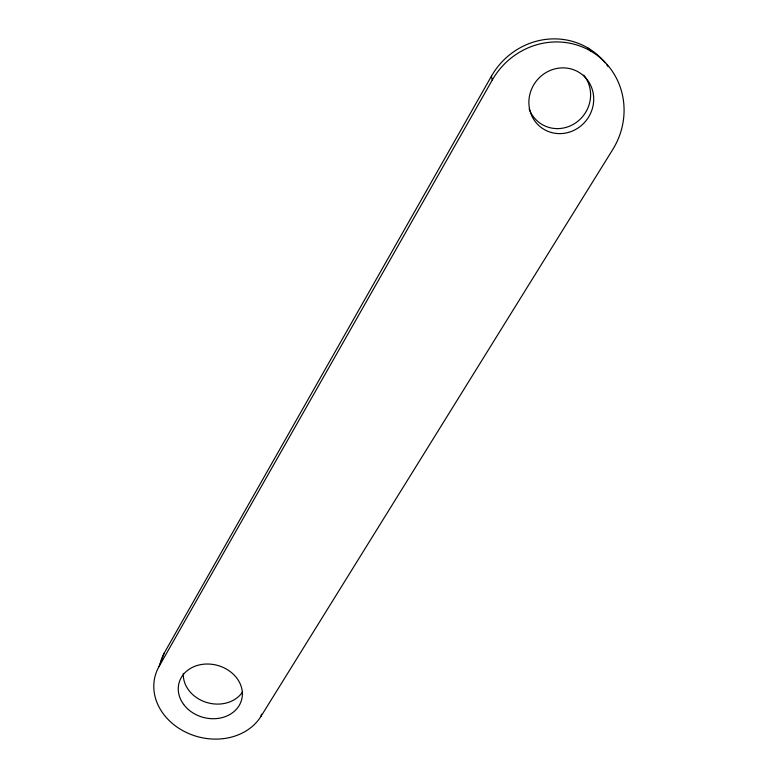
<?xml version="1.0" encoding="UTF-8"?>
<svg xmlns="http://www.w3.org/2000/svg" width="778" height="778" viewBox="0 0 778 778"><rect width="100%" height="100%" fill="white"/><g stroke="black" fill="none" stroke-linecap="round" stroke-linejoin="round"><path stroke-width="1.17" d="M605.158 62.736A71.294 67.978 -52.4 0 0 491.414 76.215L164.43 652.703L159.004 666.61A57.202 47.594 15 0 0 185.796 732.205A57.202 47.594 15 0 0 260.961 716.382L261.505 714.136M159.004 666.61L492.241 80.085L491.414 76.215M260.961 716.382L612.763 149.483A72.879 69.485 -51.4 0 0 590.444 50.91A72.879 69.485 -51.4 0 0 492.241 80.085M587.798 47.905L590.872 51.163M606.655 64.642A71.294 67.978 -52.4 0 1 608.095 66.607M160.093 664.237A56.152 46.981 15.1 0 1 164.43 652.703M242.366 692.196A31.82 26.617 15.1 0 1 206.209 702.32A31.82 26.617 15.1 0 1 183.326 673.388M583.685 75.135A32.754 31.101 -53.7 0 1 574.456 123.673A32.754 31.101 -53.7 0 1 529.166 108.969M183.637 704.401A32.413 26.967 15 0 0 239.07 705.695A32.413 26.967 15 0 0 208.232 664.023A32.413 26.967 15 0 0 183.637 704.401M568.514 132.396A33.483 31.801 -52.9 0 0 585.056 77.207A33.483 31.801 -52.9 0 0 530.314 92.631A33.483 31.801 -52.9 0 0 568.514 132.396"/></g></svg>
